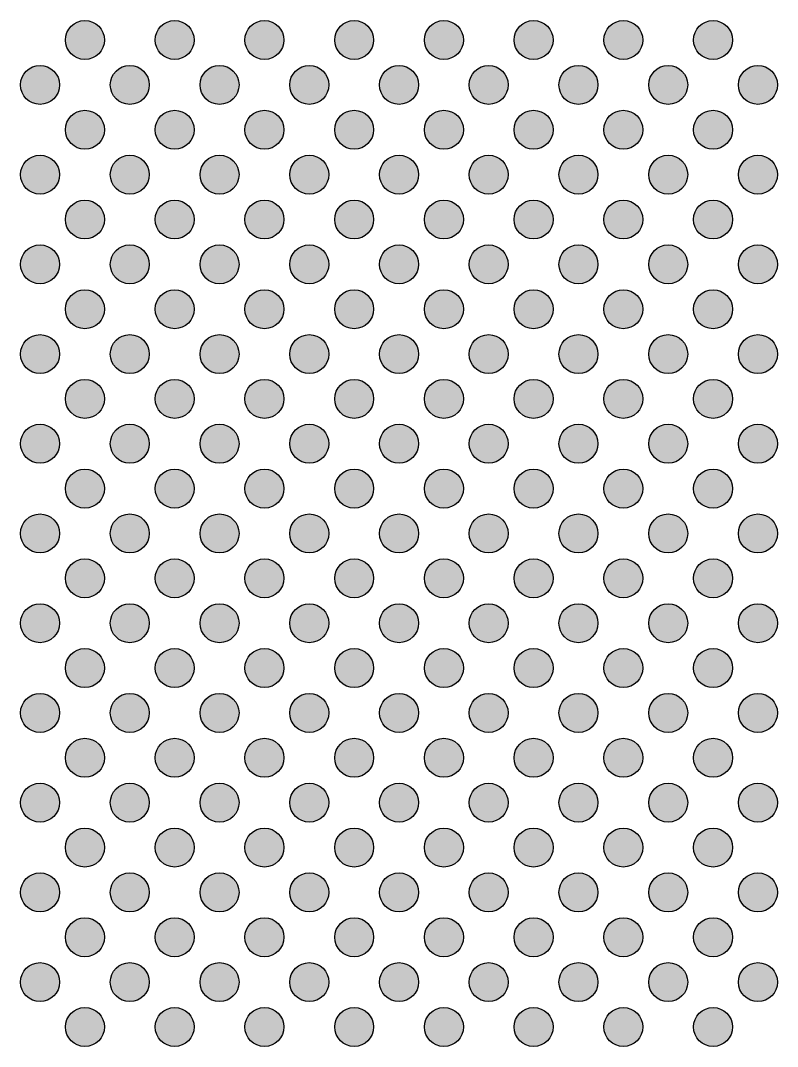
# Model space of a CAD drawing. Extents: x -42000 to 45000, y -40000 to 40000.
# Drawn here: x 10516 to 18865, y 229 to 11548 of the extents above; entities that cross this region are included whole.
import ezdxf

# ---------------------------------------------------------------- set-up
doc = ezdxf.new("R2010")
doc.units = 0
doc.header["$MEASUREMENT"] = 0
doc.layers.add('SOLDERMASK_PADS_BTM', color=12, linetype='CONTINUOUS')

msp = doc.modelspace()

# ---------------------------------------------------------------- hatches: boundary and pattern name
at = {"layer": 'SOLDERMASK_PADS_BTM'}
h = msp.add_hatch(color=256, dxfattribs=at)
edge = h.paths.add_edge_path()
edge.add_arc((11226, 11333), 215, 0, 360, ccw=False)
h = msp.add_hatch(color=256, dxfattribs=at)
edge = h.paths.add_edge_path()
edge.add_arc((12216, 11333), 215, 0, 360, ccw=False)
h = msp.add_hatch(color=256, dxfattribs=at)
edge = h.paths.add_edge_path()
edge.add_arc((13206, 11333), 215, 0, 360, ccw=False)
h = msp.add_hatch(color=256, dxfattribs=at)
edge = h.paths.add_edge_path()
edge.add_arc((14196, 11333), 215, 0, 360, ccw=False)
h = msp.add_hatch(color=256, dxfattribs=at)
edge = h.paths.add_edge_path()
edge.add_arc((15186, 11333), 215, 0, 360, ccw=False)
h = msp.add_hatch(color=256, dxfattribs=at)
edge = h.paths.add_edge_path()
edge.add_arc((16175, 11333), 215, 0, 360, ccw=False)
h = msp.add_hatch(color=256, dxfattribs=at)
edge = h.paths.add_edge_path()
edge.add_arc((17165, 11333), 215, 0, 360, ccw=False)
h = msp.add_hatch(color=256, dxfattribs=at)
edge = h.paths.add_edge_path()
edge.add_arc((18155, 11333), 215, 0, 360, ccw=False)
h = msp.add_hatch(color=256, dxfattribs=at)
edge = h.paths.add_edge_path()
edge.add_arc((10731, 10838), 215, 0, 360, ccw=False)
h = msp.add_hatch(color=256, dxfattribs=at)
edge = h.paths.add_edge_path()
edge.add_arc((11721, 10838), 215, 0, 360, ccw=False)
h = msp.add_hatch(color=256, dxfattribs=at)
edge = h.paths.add_edge_path()
edge.add_arc((12711, 10838), 215, 0, 360, ccw=False)
h = msp.add_hatch(color=256, dxfattribs=at)
edge = h.paths.add_edge_path()
edge.add_arc((13701, 10838), 215, 0, 360, ccw=False)
h = msp.add_hatch(color=256, dxfattribs=at)
edge = h.paths.add_edge_path()
edge.add_arc((14691, 10838), 215, 0, 360, ccw=False)
h = msp.add_hatch(color=256, dxfattribs=at)
edge = h.paths.add_edge_path()
edge.add_arc((15680, 10838), 215, 0, 360, ccw=False)
h = msp.add_hatch(color=256, dxfattribs=at)
edge = h.paths.add_edge_path()
edge.add_arc((16670, 10838), 215, 0, 360, ccw=False)
h = msp.add_hatch(color=256, dxfattribs=at)
edge = h.paths.add_edge_path()
edge.add_arc((17660, 10838), 215, 0, 360, ccw=False)
h = msp.add_hatch(color=256, dxfattribs=at)
edge = h.paths.add_edge_path()
edge.add_arc((18650, 10838), 215, 0, 360, ccw=False)
h = msp.add_hatch(color=256, dxfattribs=at)
edge = h.paths.add_edge_path()
edge.add_arc((11226, 10343), 215, 0, 360, ccw=False)
h = msp.add_hatch(color=256, dxfattribs=at)
edge = h.paths.add_edge_path()
edge.add_arc((12216, 10343), 215, 0, 360, ccw=False)
h = msp.add_hatch(color=256, dxfattribs=at)
edge = h.paths.add_edge_path()
edge.add_arc((13206, 10343), 215, 0, 360, ccw=False)
h = msp.add_hatch(color=256, dxfattribs=at)
edge = h.paths.add_edge_path()
edge.add_arc((14196, 10343), 215, 0, 360, ccw=False)
h = msp.add_hatch(color=256, dxfattribs=at)
edge = h.paths.add_edge_path()
edge.add_arc((15186, 10343), 215, 0, 360, ccw=False)
h = msp.add_hatch(color=256, dxfattribs=at)
edge = h.paths.add_edge_path()
edge.add_arc((16175, 10343), 215, 0, 360, ccw=False)
h = msp.add_hatch(color=256, dxfattribs=at)
edge = h.paths.add_edge_path()
edge.add_arc((17165, 10343), 215, 0, 360, ccw=False)
h = msp.add_hatch(color=256, dxfattribs=at)
edge = h.paths.add_edge_path()
edge.add_arc((18155, 10343), 215, 0, 360, ccw=False)
h = msp.add_hatch(color=256, dxfattribs=at)
edge = h.paths.add_edge_path()
edge.add_arc((10731, 9848), 215, 0, 360, ccw=False)
h = msp.add_hatch(color=256, dxfattribs=at)
edge = h.paths.add_edge_path()
edge.add_arc((11721, 9848), 215, 0, 360, ccw=False)
h = msp.add_hatch(color=256, dxfattribs=at)
edge = h.paths.add_edge_path()
edge.add_arc((12711, 9848), 215, 0, 360, ccw=False)
h = msp.add_hatch(color=256, dxfattribs=at)
edge = h.paths.add_edge_path()
edge.add_arc((13701, 9848), 215, 0, 360, ccw=False)
h = msp.add_hatch(color=256, dxfattribs=at)
edge = h.paths.add_edge_path()
edge.add_arc((14691, 9848), 215, 0, 360, ccw=False)
h = msp.add_hatch(color=256, dxfattribs=at)
edge = h.paths.add_edge_path()
edge.add_arc((15680, 9848), 215, 0, 360, ccw=False)
h = msp.add_hatch(color=256, dxfattribs=at)
edge = h.paths.add_edge_path()
edge.add_arc((16670, 9848), 215, 0, 360, ccw=False)
h = msp.add_hatch(color=256, dxfattribs=at)
edge = h.paths.add_edge_path()
edge.add_arc((17660, 9848), 215, 0, 360, ccw=False)
h = msp.add_hatch(color=256, dxfattribs=at)
edge = h.paths.add_edge_path()
edge.add_arc((18650, 9848), 215, 0, 360, ccw=False)
h = msp.add_hatch(color=256, dxfattribs=at)
edge = h.paths.add_edge_path()
edge.add_arc((11226, 9353), 215, 0, 360, ccw=False)
h = msp.add_hatch(color=256, dxfattribs=at)
edge = h.paths.add_edge_path()
edge.add_arc((12216, 9353), 215, 0, 360, ccw=False)
h = msp.add_hatch(color=256, dxfattribs=at)
edge = h.paths.add_edge_path()
edge.add_arc((13206, 9353), 215, 0, 360, ccw=False)
h = msp.add_hatch(color=256, dxfattribs=at)
edge = h.paths.add_edge_path()
edge.add_arc((14196, 9353), 215, 0, 360, ccw=False)
h = msp.add_hatch(color=256, dxfattribs=at)
edge = h.paths.add_edge_path()
edge.add_arc((15186, 9353), 215, 0, 360, ccw=False)
h = msp.add_hatch(color=256, dxfattribs=at)
edge = h.paths.add_edge_path()
edge.add_arc((16175, 9353), 215, 0, 360, ccw=False)
h = msp.add_hatch(color=256, dxfattribs=at)
edge = h.paths.add_edge_path()
edge.add_arc((17165, 9353), 215, 0, 360, ccw=False)
h = msp.add_hatch(color=256, dxfattribs=at)
edge = h.paths.add_edge_path()
edge.add_arc((18155, 9353), 215, 0, 360, ccw=False)
h = msp.add_hatch(color=256, dxfattribs=at)
edge = h.paths.add_edge_path()
edge.add_arc((10731, 8858), 215, 0, 360, ccw=False)
h = msp.add_hatch(color=256, dxfattribs=at)
edge = h.paths.add_edge_path()
edge.add_arc((11721, 8858), 215, 0, 360, ccw=False)
h = msp.add_hatch(color=256, dxfattribs=at)
edge = h.paths.add_edge_path()
edge.add_arc((12711, 8858), 215, 0, 360, ccw=False)
h = msp.add_hatch(color=256, dxfattribs=at)
edge = h.paths.add_edge_path()
edge.add_arc((13701, 8858), 215, 0, 360, ccw=False)
h = msp.add_hatch(color=256, dxfattribs=at)
edge = h.paths.add_edge_path()
edge.add_arc((14691, 8858), 215, 0, 360, ccw=False)
h = msp.add_hatch(color=256, dxfattribs=at)
edge = h.paths.add_edge_path()
edge.add_arc((15680, 8858), 215, 0, 360, ccw=False)
h = msp.add_hatch(color=256, dxfattribs=at)
edge = h.paths.add_edge_path()
edge.add_arc((16670, 8858), 215, 0, 360, ccw=False)
h = msp.add_hatch(color=256, dxfattribs=at)
edge = h.paths.add_edge_path()
edge.add_arc((17660, 8858), 215, 0, 360, ccw=False)
h = msp.add_hatch(color=256, dxfattribs=at)
edge = h.paths.add_edge_path()
edge.add_arc((18650, 8858), 215, 0, 360, ccw=False)
h = msp.add_hatch(color=256, dxfattribs=at)
edge = h.paths.add_edge_path()
edge.add_arc((11226, 8363), 215, 0, 360, ccw=False)
h = msp.add_hatch(color=256, dxfattribs=at)
edge = h.paths.add_edge_path()
edge.add_arc((12216, 8363), 215, 0, 360, ccw=False)
h = msp.add_hatch(color=256, dxfattribs=at)
edge = h.paths.add_edge_path()
edge.add_arc((13206, 8363), 215, 0, 360, ccw=False)
h = msp.add_hatch(color=256, dxfattribs=at)
edge = h.paths.add_edge_path()
edge.add_arc((14196, 8363), 215, 0, 360, ccw=False)
h = msp.add_hatch(color=256, dxfattribs=at)
edge = h.paths.add_edge_path()
edge.add_arc((15186, 8363), 215, 0, 360, ccw=False)
h = msp.add_hatch(color=256, dxfattribs=at)
edge = h.paths.add_edge_path()
edge.add_arc((16175, 8363), 215, 0, 360, ccw=False)
h = msp.add_hatch(color=256, dxfattribs=at)
edge = h.paths.add_edge_path()
edge.add_arc((17165, 8363), 215, 0, 360, ccw=False)
h = msp.add_hatch(color=256, dxfattribs=at)
edge = h.paths.add_edge_path()
edge.add_arc((18155, 8363), 215, 0, 360, ccw=False)
h = msp.add_hatch(color=256, dxfattribs=at)
edge = h.paths.add_edge_path()
edge.add_arc((10731, 7868), 215, 0, 360, ccw=False)
h = msp.add_hatch(color=256, dxfattribs=at)
edge = h.paths.add_edge_path()
edge.add_arc((11721, 7868), 215, 0, 360, ccw=False)
h = msp.add_hatch(color=256, dxfattribs=at)
edge = h.paths.add_edge_path()
edge.add_arc((12711, 7868), 215, 0, 360, ccw=False)
h = msp.add_hatch(color=256, dxfattribs=at)
edge = h.paths.add_edge_path()
edge.add_arc((13701, 7868), 215, 0, 360, ccw=False)
h = msp.add_hatch(color=256, dxfattribs=at)
edge = h.paths.add_edge_path()
edge.add_arc((14691, 7868), 215, 0, 360, ccw=False)
h = msp.add_hatch(color=256, dxfattribs=at)
edge = h.paths.add_edge_path()
edge.add_arc((15680, 7868), 215, 0, 360, ccw=False)
h = msp.add_hatch(color=256, dxfattribs=at)
edge = h.paths.add_edge_path()
edge.add_arc((16670, 7868), 215, 0, 360, ccw=False)
h = msp.add_hatch(color=256, dxfattribs=at)
edge = h.paths.add_edge_path()
edge.add_arc((17660, 7868), 215, 0, 360, ccw=False)
h = msp.add_hatch(color=256, dxfattribs=at)
edge = h.paths.add_edge_path()
edge.add_arc((18650, 7868), 215, 0, 360, ccw=False)
h = msp.add_hatch(color=256, dxfattribs=at)
edge = h.paths.add_edge_path()
edge.add_arc((11226, 7374), 215, 0, 360, ccw=False)
h = msp.add_hatch(color=256, dxfattribs=at)
edge = h.paths.add_edge_path()
edge.add_arc((12216, 7374), 215, 0, 360, ccw=False)
h = msp.add_hatch(color=256, dxfattribs=at)
edge = h.paths.add_edge_path()
edge.add_arc((13206, 7374), 215, 0, 360, ccw=False)
h = msp.add_hatch(color=256, dxfattribs=at)
edge = h.paths.add_edge_path()
edge.add_arc((14196, 7374), 215, 0, 360, ccw=False)
h = msp.add_hatch(color=256, dxfattribs=at)
edge = h.paths.add_edge_path()
edge.add_arc((15186, 7374), 215, 0, 360, ccw=False)
h = msp.add_hatch(color=256, dxfattribs=at)
edge = h.paths.add_edge_path()
edge.add_arc((16175, 7374), 215, 0, 360, ccw=False)
h = msp.add_hatch(color=256, dxfattribs=at)
edge = h.paths.add_edge_path()
edge.add_arc((17165, 7374), 215, 0, 360, ccw=False)
h = msp.add_hatch(color=256, dxfattribs=at)
edge = h.paths.add_edge_path()
edge.add_arc((18155, 7374), 215, 0, 360, ccw=False)
h = msp.add_hatch(color=256, dxfattribs=at)
edge = h.paths.add_edge_path()
edge.add_arc((10731, 6879), 215, 0, 360, ccw=False)
h = msp.add_hatch(color=256, dxfattribs=at)
edge = h.paths.add_edge_path()
edge.add_arc((11721, 6879), 215, 0, 360, ccw=False)
h = msp.add_hatch(color=256, dxfattribs=at)
edge = h.paths.add_edge_path()
edge.add_arc((12711, 6879), 215, 0, 360, ccw=False)
h = msp.add_hatch(color=256, dxfattribs=at)
edge = h.paths.add_edge_path()
edge.add_arc((13701, 6879), 215, 0, 360, ccw=False)
h = msp.add_hatch(color=256, dxfattribs=at)
edge = h.paths.add_edge_path()
edge.add_arc((14691, 6879), 215, 0, 360, ccw=False)
h = msp.add_hatch(color=256, dxfattribs=at)
edge = h.paths.add_edge_path()
edge.add_arc((15680, 6879), 215, 0, 360, ccw=False)
h = msp.add_hatch(color=256, dxfattribs=at)
edge = h.paths.add_edge_path()
edge.add_arc((16670, 6879), 215, 0, 360, ccw=False)
h = msp.add_hatch(color=256, dxfattribs=at)
edge = h.paths.add_edge_path()
edge.add_arc((17660, 6879), 215, 0, 360, ccw=False)
h = msp.add_hatch(color=256, dxfattribs=at)
edge = h.paths.add_edge_path()
edge.add_arc((18650, 6879), 215, 0, 360, ccw=False)
h = msp.add_hatch(color=256, dxfattribs=at)
edge = h.paths.add_edge_path()
edge.add_arc((11226, 6384), 215, 0, 360, ccw=False)
h = msp.add_hatch(color=256, dxfattribs=at)
edge = h.paths.add_edge_path()
edge.add_arc((12216, 6384), 215, 0, 360, ccw=False)
h = msp.add_hatch(color=256, dxfattribs=at)
edge = h.paths.add_edge_path()
edge.add_arc((13206, 6384), 215, 0, 360, ccw=False)
h = msp.add_hatch(color=256, dxfattribs=at)
edge = h.paths.add_edge_path()
edge.add_arc((14196, 6384), 215, 0, 360, ccw=False)
h = msp.add_hatch(color=256, dxfattribs=at)
edge = h.paths.add_edge_path()
edge.add_arc((15186, 6384), 215, 0, 360, ccw=False)
h = msp.add_hatch(color=256, dxfattribs=at)
edge = h.paths.add_edge_path()
edge.add_arc((16175, 6384), 215, 0, 360, ccw=False)
h = msp.add_hatch(color=256, dxfattribs=at)
edge = h.paths.add_edge_path()
edge.add_arc((17165, 6384), 215, 0, 360, ccw=False)
h = msp.add_hatch(color=256, dxfattribs=at)
edge = h.paths.add_edge_path()
edge.add_arc((18155, 6384), 215, 0, 360, ccw=False)
h = msp.add_hatch(color=256, dxfattribs=at)
edge = h.paths.add_edge_path()
edge.add_arc((10731, 5889), 215, 0, 360, ccw=False)
h = msp.add_hatch(color=256, dxfattribs=at)
edge = h.paths.add_edge_path()
edge.add_arc((11721, 5889), 215, 0, 360, ccw=False)
h = msp.add_hatch(color=256, dxfattribs=at)
edge = h.paths.add_edge_path()
edge.add_arc((12711, 5889), 215, 0, 360, ccw=False)
h = msp.add_hatch(color=256, dxfattribs=at)
edge = h.paths.add_edge_path()
edge.add_arc((13701, 5889), 215, 0, 360, ccw=False)
h = msp.add_hatch(color=256, dxfattribs=at)
edge = h.paths.add_edge_path()
edge.add_arc((14691, 5889), 215, 0, 360, ccw=False)
h = msp.add_hatch(color=256, dxfattribs=at)
edge = h.paths.add_edge_path()
edge.add_arc((15680, 5889), 215, 0, 360, ccw=False)
h = msp.add_hatch(color=256, dxfattribs=at)
edge = h.paths.add_edge_path()
edge.add_arc((16670, 5889), 215, 0, 360, ccw=False)
h = msp.add_hatch(color=256, dxfattribs=at)
edge = h.paths.add_edge_path()
edge.add_arc((17660, 5889), 215, 0, 360, ccw=False)
h = msp.add_hatch(color=256, dxfattribs=at)
edge = h.paths.add_edge_path()
edge.add_arc((18650, 5889), 215, 0, 360, ccw=False)
h = msp.add_hatch(color=256, dxfattribs=at)
edge = h.paths.add_edge_path()
edge.add_arc((11226, 5394), 215, 0, 360, ccw=False)
h = msp.add_hatch(color=256, dxfattribs=at)
edge = h.paths.add_edge_path()
edge.add_arc((12216, 5394), 215, 0, 360, ccw=False)
h = msp.add_hatch(color=256, dxfattribs=at)
edge = h.paths.add_edge_path()
edge.add_arc((13206, 5394), 215, 0, 360, ccw=False)
h = msp.add_hatch(color=256, dxfattribs=at)
edge = h.paths.add_edge_path()
edge.add_arc((14196, 5394), 215, 0, 360, ccw=False)
h = msp.add_hatch(color=256, dxfattribs=at)
edge = h.paths.add_edge_path()
edge.add_arc((15186, 5394), 215, 0, 360, ccw=False)
h = msp.add_hatch(color=256, dxfattribs=at)
edge = h.paths.add_edge_path()
edge.add_arc((16175, 5394), 215, 0, 360, ccw=False)
h = msp.add_hatch(color=256, dxfattribs=at)
edge = h.paths.add_edge_path()
edge.add_arc((17165, 5394), 215, 0, 360, ccw=False)
h = msp.add_hatch(color=256, dxfattribs=at)
edge = h.paths.add_edge_path()
edge.add_arc((18155, 5394), 215, 0, 360, ccw=False)
h = msp.add_hatch(color=256, dxfattribs=at)
edge = h.paths.add_edge_path()
edge.add_arc((10731, 4899), 215, 0, 360, ccw=False)
h = msp.add_hatch(color=256, dxfattribs=at)
edge = h.paths.add_edge_path()
edge.add_arc((11721, 4899), 215, 0, 360, ccw=False)
h = msp.add_hatch(color=256, dxfattribs=at)
edge = h.paths.add_edge_path()
edge.add_arc((12711, 4899), 215, 0, 360, ccw=False)
h = msp.add_hatch(color=256, dxfattribs=at)
edge = h.paths.add_edge_path()
edge.add_arc((13701, 4899), 215, 0, 360, ccw=False)
h = msp.add_hatch(color=256, dxfattribs=at)
edge = h.paths.add_edge_path()
edge.add_arc((14691, 4899), 215, 0, 360, ccw=False)
h = msp.add_hatch(color=256, dxfattribs=at)
edge = h.paths.add_edge_path()
edge.add_arc((15680, 4899), 215, 0, 360, ccw=False)
h = msp.add_hatch(color=256, dxfattribs=at)
edge = h.paths.add_edge_path()
edge.add_arc((16670, 4899), 215, 0, 360, ccw=False)
h = msp.add_hatch(color=256, dxfattribs=at)
edge = h.paths.add_edge_path()
edge.add_arc((17660, 4899), 215, 0, 360, ccw=False)
h = msp.add_hatch(color=256, dxfattribs=at)
edge = h.paths.add_edge_path()
edge.add_arc((18650, 4899), 215, 0, 360, ccw=False)
h = msp.add_hatch(color=256, dxfattribs=at)
edge = h.paths.add_edge_path()
edge.add_arc((11226, 4404), 215, 0, 360, ccw=False)
h = msp.add_hatch(color=256, dxfattribs=at)
edge = h.paths.add_edge_path()
edge.add_arc((12216, 4404), 215, 0, 360, ccw=False)
h = msp.add_hatch(color=256, dxfattribs=at)
edge = h.paths.add_edge_path()
edge.add_arc((13206, 4404), 215, 0, 360, ccw=False)
h = msp.add_hatch(color=256, dxfattribs=at)
edge = h.paths.add_edge_path()
edge.add_arc((14196, 4404), 215, 0, 360, ccw=False)
h = msp.add_hatch(color=256, dxfattribs=at)
edge = h.paths.add_edge_path()
edge.add_arc((15186, 4404), 215, 0, 360, ccw=False)
h = msp.add_hatch(color=256, dxfattribs=at)
edge = h.paths.add_edge_path()
edge.add_arc((16175, 4404), 215, 0, 360, ccw=False)
h = msp.add_hatch(color=256, dxfattribs=at)
edge = h.paths.add_edge_path()
edge.add_arc((17165, 4404), 215, 0, 360, ccw=False)
h = msp.add_hatch(color=256, dxfattribs=at)
edge = h.paths.add_edge_path()
edge.add_arc((18155, 4404), 215, 0, 360, ccw=False)
h = msp.add_hatch(color=256, dxfattribs=at)
edge = h.paths.add_edge_path()
edge.add_arc((10731, 3909), 215, 0, 360, ccw=False)
h = msp.add_hatch(color=256, dxfattribs=at)
edge = h.paths.add_edge_path()
edge.add_arc((11721, 3909), 215, 0, 360, ccw=False)
h = msp.add_hatch(color=256, dxfattribs=at)
edge = h.paths.add_edge_path()
edge.add_arc((12711, 3909), 215, 0, 360, ccw=False)
h = msp.add_hatch(color=256, dxfattribs=at)
edge = h.paths.add_edge_path()
edge.add_arc((13701, 3909), 215, 0, 360, ccw=False)
h = msp.add_hatch(color=256, dxfattribs=at)
edge = h.paths.add_edge_path()
edge.add_arc((14691, 3909), 215, 0, 360, ccw=False)
h = msp.add_hatch(color=256, dxfattribs=at)
edge = h.paths.add_edge_path()
edge.add_arc((15680, 3909), 215, 0, 360, ccw=False)
h = msp.add_hatch(color=256, dxfattribs=at)
edge = h.paths.add_edge_path()
edge.add_arc((16670, 3909), 215, 0, 360, ccw=False)
h = msp.add_hatch(color=256, dxfattribs=at)
edge = h.paths.add_edge_path()
edge.add_arc((17660, 3909), 215, 0, 360, ccw=False)
h = msp.add_hatch(color=256, dxfattribs=at)
edge = h.paths.add_edge_path()
edge.add_arc((18650, 3909), 215, 0, 360, ccw=False)
h = msp.add_hatch(color=256, dxfattribs=at)
edge = h.paths.add_edge_path()
edge.add_arc((11226, 3414), 215, 0, 360, ccw=False)
h = msp.add_hatch(color=256, dxfattribs=at)
edge = h.paths.add_edge_path()
edge.add_arc((12216, 3414), 215, 0, 360, ccw=False)
h = msp.add_hatch(color=256, dxfattribs=at)
edge = h.paths.add_edge_path()
edge.add_arc((13206, 3414), 215, 0, 360, ccw=False)
h = msp.add_hatch(color=256, dxfattribs=at)
edge = h.paths.add_edge_path()
edge.add_arc((14196, 3414), 215, 0, 360, ccw=False)
h = msp.add_hatch(color=256, dxfattribs=at)
edge = h.paths.add_edge_path()
edge.add_arc((15186, 3414), 215, 0, 360, ccw=False)
h = msp.add_hatch(color=256, dxfattribs=at)
edge = h.paths.add_edge_path()
edge.add_arc((16175, 3414), 215, 0, 360, ccw=False)
h = msp.add_hatch(color=256, dxfattribs=at)
edge = h.paths.add_edge_path()
edge.add_arc((17165, 3414), 215, 0, 360, ccw=False)
h = msp.add_hatch(color=256, dxfattribs=at)
edge = h.paths.add_edge_path()
edge.add_arc((18155, 3414), 215, 0, 360, ccw=False)
h = msp.add_hatch(color=256, dxfattribs=at)
edge = h.paths.add_edge_path()
edge.add_arc((10731, 2919), 215, 0, 360, ccw=False)
h = msp.add_hatch(color=256, dxfattribs=at)
edge = h.paths.add_edge_path()
edge.add_arc((11721, 2919), 215, 0, 360, ccw=False)
h = msp.add_hatch(color=256, dxfattribs=at)
edge = h.paths.add_edge_path()
edge.add_arc((12711, 2919), 215, 0, 360, ccw=False)
h = msp.add_hatch(color=256, dxfattribs=at)
edge = h.paths.add_edge_path()
edge.add_arc((13701, 2919), 215, 0, 360, ccw=False)
h = msp.add_hatch(color=256, dxfattribs=at)
edge = h.paths.add_edge_path()
edge.add_arc((14691, 2919), 215, 0, 360, ccw=False)
h = msp.add_hatch(color=256, dxfattribs=at)
edge = h.paths.add_edge_path()
edge.add_arc((15680, 2919), 215, 0, 360, ccw=False)
h = msp.add_hatch(color=256, dxfattribs=at)
edge = h.paths.add_edge_path()
edge.add_arc((16670, 2919), 215, 0, 360, ccw=False)
h = msp.add_hatch(color=256, dxfattribs=at)
edge = h.paths.add_edge_path()
edge.add_arc((17660, 2919), 215, 0, 360, ccw=False)
h = msp.add_hatch(color=256, dxfattribs=at)
edge = h.paths.add_edge_path()
edge.add_arc((18650, 2919), 215, 0, 360, ccw=False)
h = msp.add_hatch(color=256, dxfattribs=at)
edge = h.paths.add_edge_path()
edge.add_arc((11226, 2424), 215, 0, 360, ccw=False)
h = msp.add_hatch(color=256, dxfattribs=at)
edge = h.paths.add_edge_path()
edge.add_arc((12216, 2424), 215, 0, 360, ccw=False)
h = msp.add_hatch(color=256, dxfattribs=at)
edge = h.paths.add_edge_path()
edge.add_arc((13206, 2424), 215, 0, 360, ccw=False)
h = msp.add_hatch(color=256, dxfattribs=at)
edge = h.paths.add_edge_path()
edge.add_arc((14196, 2424), 215, 0, 360, ccw=False)
h = msp.add_hatch(color=256, dxfattribs=at)
edge = h.paths.add_edge_path()
edge.add_arc((15186, 2424), 215, 0, 360, ccw=False)
h = msp.add_hatch(color=256, dxfattribs=at)
edge = h.paths.add_edge_path()
edge.add_arc((16175, 2424), 215, 0, 360, ccw=False)
h = msp.add_hatch(color=256, dxfattribs=at)
edge = h.paths.add_edge_path()
edge.add_arc((17165, 2424), 215, 0, 360, ccw=False)
h = msp.add_hatch(color=256, dxfattribs=at)
edge = h.paths.add_edge_path()
edge.add_arc((18155, 2424), 215, 0, 360, ccw=False)
h = msp.add_hatch(color=256, dxfattribs=at)
edge = h.paths.add_edge_path()
edge.add_arc((10731, 1929), 215, 0, 360, ccw=False)
h = msp.add_hatch(color=256, dxfattribs=at)
edge = h.paths.add_edge_path()
edge.add_arc((11721, 1929), 215, 0, 360, ccw=False)
h = msp.add_hatch(color=256, dxfattribs=at)
edge = h.paths.add_edge_path()
edge.add_arc((12711, 1929), 215, 0, 360, ccw=False)
h = msp.add_hatch(color=256, dxfattribs=at)
edge = h.paths.add_edge_path()
edge.add_arc((13701, 1929), 215, 0, 360, ccw=False)
h = msp.add_hatch(color=256, dxfattribs=at)
edge = h.paths.add_edge_path()
edge.add_arc((14691, 1929), 215, 0, 360, ccw=False)
h = msp.add_hatch(color=256, dxfattribs=at)
edge = h.paths.add_edge_path()
edge.add_arc((15680, 1929), 215, 0, 360, ccw=False)
h = msp.add_hatch(color=256, dxfattribs=at)
edge = h.paths.add_edge_path()
edge.add_arc((16670, 1929), 215, 0, 360, ccw=False)
h = msp.add_hatch(color=256, dxfattribs=at)
edge = h.paths.add_edge_path()
edge.add_arc((17660, 1929), 215, 0, 360, ccw=False)
h = msp.add_hatch(color=256, dxfattribs=at)
edge = h.paths.add_edge_path()
edge.add_arc((18650, 1929), 215, 0, 360, ccw=False)
h = msp.add_hatch(color=256, dxfattribs=at)
edge = h.paths.add_edge_path()
edge.add_arc((11226, 1434), 215, 0, 360, ccw=False)
h = msp.add_hatch(color=256, dxfattribs=at)
edge = h.paths.add_edge_path()
edge.add_arc((12216, 1434), 215, 0, 360, ccw=False)
h = msp.add_hatch(color=256, dxfattribs=at)
edge = h.paths.add_edge_path()
edge.add_arc((13206, 1434), 215, 0, 360, ccw=False)
h = msp.add_hatch(color=256, dxfattribs=at)
edge = h.paths.add_edge_path()
edge.add_arc((14196, 1434), 215, 0, 360, ccw=False)
h = msp.add_hatch(color=256, dxfattribs=at)
edge = h.paths.add_edge_path()
edge.add_arc((15186, 1434), 215, 0, 360, ccw=False)
h = msp.add_hatch(color=256, dxfattribs=at)
edge = h.paths.add_edge_path()
edge.add_arc((16175, 1434), 215, 0, 360, ccw=False)
h = msp.add_hatch(color=256, dxfattribs=at)
edge = h.paths.add_edge_path()
edge.add_arc((17165, 1434), 215, 0, 360, ccw=False)
h = msp.add_hatch(color=256, dxfattribs=at)
edge = h.paths.add_edge_path()
edge.add_arc((18155, 1434), 215, 0, 360, ccw=False)
h = msp.add_hatch(color=256, dxfattribs=at)
edge = h.paths.add_edge_path()
edge.add_arc((10731, 939), 215, 0, 360, ccw=False)
h = msp.add_hatch(color=256, dxfattribs=at)
edge = h.paths.add_edge_path()
edge.add_arc((11721, 939), 215, 0, 360, ccw=False)
h = msp.add_hatch(color=256, dxfattribs=at)
edge = h.paths.add_edge_path()
edge.add_arc((12711, 939), 215, 0, 360, ccw=False)
h = msp.add_hatch(color=256, dxfattribs=at)
edge = h.paths.add_edge_path()
edge.add_arc((13701, 939), 215, 0, 360, ccw=False)
h = msp.add_hatch(color=256, dxfattribs=at)
edge = h.paths.add_edge_path()
edge.add_arc((14691, 939), 215, 0, 360, ccw=False)
h = msp.add_hatch(color=256, dxfattribs=at)
edge = h.paths.add_edge_path()
edge.add_arc((15680, 939), 215, 0, 360, ccw=False)
h = msp.add_hatch(color=256, dxfattribs=at)
edge = h.paths.add_edge_path()
edge.add_arc((16670, 939), 215, 0, 360, ccw=False)
h = msp.add_hatch(color=256, dxfattribs=at)
edge = h.paths.add_edge_path()
edge.add_arc((17660, 939), 215, 0, 360, ccw=False)
h = msp.add_hatch(color=256, dxfattribs=at)
edge = h.paths.add_edge_path()
edge.add_arc((18650, 939), 215, 0, 360, ccw=False)
h = msp.add_hatch(color=256, dxfattribs=at)
edge = h.paths.add_edge_path()
edge.add_arc((11226, 444), 215, 0, 360, ccw=False)
h = msp.add_hatch(color=256, dxfattribs=at)
edge = h.paths.add_edge_path()
edge.add_arc((12216, 444), 215, 0, 360, ccw=False)
h = msp.add_hatch(color=256, dxfattribs=at)
edge = h.paths.add_edge_path()
edge.add_arc((13206, 444), 215, 0, 360, ccw=False)
h = msp.add_hatch(color=256, dxfattribs=at)
edge = h.paths.add_edge_path()
edge.add_arc((14196, 444), 215, 0, 360, ccw=False)
h = msp.add_hatch(color=256, dxfattribs=at)
edge = h.paths.add_edge_path()
edge.add_arc((15186, 444), 215, 0, 360, ccw=False)
h = msp.add_hatch(color=256, dxfattribs=at)
edge = h.paths.add_edge_path()
edge.add_arc((16175, 444), 215, 0, 360, ccw=False)
h = msp.add_hatch(color=256, dxfattribs=at)
edge = h.paths.add_edge_path()
edge.add_arc((17165, 444), 215, 0, 360, ccw=False)
h = msp.add_hatch(color=256, dxfattribs=at)
edge = h.paths.add_edge_path()
edge.add_arc((18155, 444), 215, 0, 360, ccw=False)

# ---------------------------------------------------------------- linework, layer by layer
for centre in [(11226, 11333), (12216, 11333), (13206, 11333), (14196, 11333), (15186, 11333), (16175, 11333), (17165, 11333), (18155, 11333), (10731, 10838), (11721, 10838), (12711, 10838), (13701, 10838), (14691, 10838), (15680, 10838), (16670, 10838), (17660, 10838), (18650, 10838), (11226, 10343), (12216, 10343), (13206, 10343), (14196, 10343), (15186, 10343), (16175, 10343), (17165, 10343), (18155, 10343), (10731, 9848), (11721, 9848), (12711, 9848), (13701, 9848), (14691, 9848), (15680, 9848), (16670, 9848), (17660, 9848), (18650, 9848), (11226, 9353), (12216, 9353), (13206, 9353), (14196, 9353), (15186, 9353), (16175, 9353), (17165, 9353), (18155, 9353), (10731, 8858), (11721, 8858), (12711, 8858), (13701, 8858), (14691, 8858), (15680, 8858), (16670, 8858), (17660, 8858), (18650, 8858), (11226, 8363), (12216, 8363), (13206, 8363), (14196, 8363), (15186, 8363), (16175, 8363), (17165, 8363), (18155, 8363), (10731, 7868), (11721, 7868), (12711, 7868), (13701, 7868), (14691, 7868), (15680, 7868), (16670, 7868), (17660, 7868), (18650, 7868), (11226, 7374), (12216, 7374), (13206, 7374), (14196, 7374), (15186, 7374), (16175, 7374), (17165, 7374), (18155, 7374), (10731, 6879), (11721, 6879), (12711, 6879), (13701, 6879), (14691, 6879), (15680, 6879), (16670, 6879), (17660, 6879), (18650, 6879), (11226, 6384), (12216, 6384), (13206, 6384), (14196, 6384), (15186, 6384), (16175, 6384), (17165, 6384), (18155, 6384), (10731, 5889), (11721, 5889), (12711, 5889), (13701, 5889), (14691, 5889), (15680, 5889), (16670, 5889), (17660, 5889), (18650, 5889), (11226, 5394), (12216, 5394), (13206, 5394), (14196, 5394), (15186, 5394), (16175, 5394), (17165, 5394), (18155, 5394), (10731, 4899), (11721, 4899), (12711, 4899), (13701, 4899), (14691, 4899), (15680, 4899), (16670, 4899), (17660, 4899), (18650, 4899), (11226, 4404), (12216, 4404), (13206, 4404), (14196, 4404), (15186, 4404), (16175, 4404), (17165, 4404), (18155, 4404), (10731, 3909), (11721, 3909), (12711, 3909), (13701, 3909), (14691, 3909), (15680, 3909), (16670, 3909), (17660, 3909), (18650, 3909), (11226, 3414), (12216, 3414), (13206, 3414), (14196, 3414), (15186, 3414), (16175, 3414), (17165, 3414), (18155, 3414), (10731, 2919), (11721, 2919), (12711, 2919), (13701, 2919), (14691, 2919), (15680, 2919), (16670, 2919), (17660, 2919), (18650, 2919), (11226, 2424), (12216, 2424), (13206, 2424), (14196, 2424), (15186, 2424), (16175, 2424), (17165, 2424), (18155, 2424), (10731, 1929), (11721, 1929), (12711, 1929), (13701, 1929), (14691, 1929), (15680, 1929), (16670, 1929), (17660, 1929), (18650, 1929), (11226, 1434), (12216, 1434), (13206, 1434), (14196, 1434), (15186, 1434), (16175, 1434), (17165, 1434), (18155, 1434), (10731, 939), (11721, 939), (12711, 939), (13701, 939), (14691, 939), (15680, 939), (16670, 939), (17660, 939), (18650, 939), (11226, 444), (12216, 444), (13206, 444), (14196, 444), (15186, 444), (16175, 444), (17165, 444), (18155, 444)]:
    msp.add_circle(centre, 215, dxfattribs=at)

doc.saveas('drawing.dxf')
